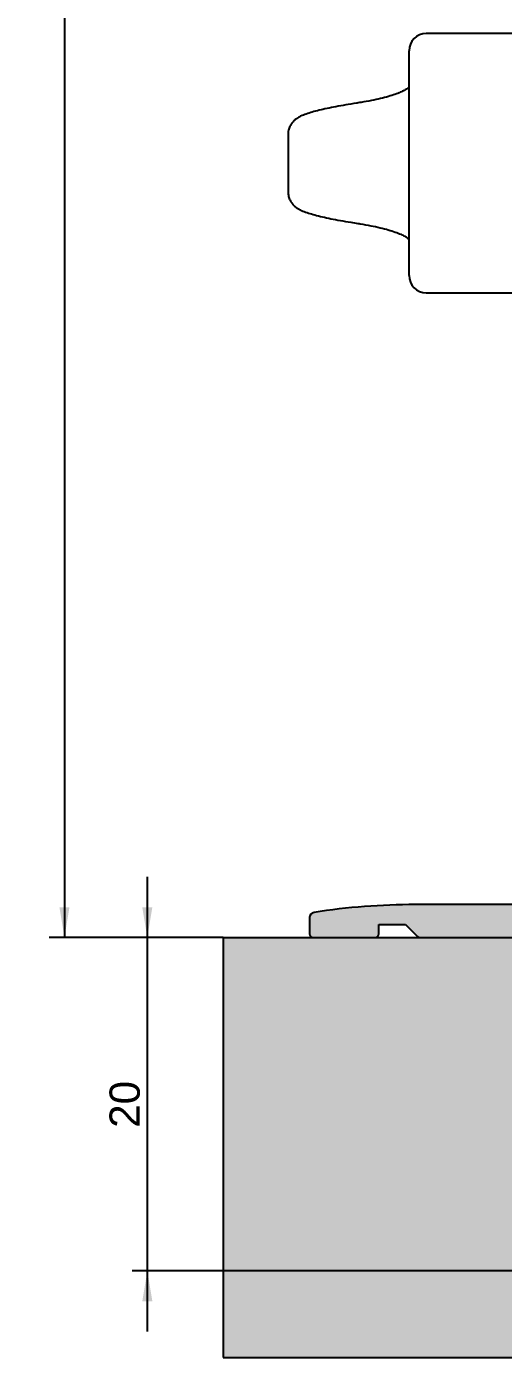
# Model space of a CAD drawing. Header units: millimetres. Extents: x -152 to 557, y 15 to 288.
# Drawn here: x 19.8 to 47.4, y 18.8 to 95.8 of the extents above; entities that cross this region are included whole.
import ezdxf
from ezdxf.enums import TextEntityAlignment as Align

# ---------------------------------------------------------------- set-up
doc = ezdxf.new("R2010")
doc.units = ezdxf.units.MM
doc.layers.add('Default', color=7, linetype='Continuous')
doc.layers.add('DV1_Default', color=7, linetype='Continuous')
doc.styles.add('SEACAD_Arial', font='arial.ttf')
doc.dimstyles.new('ISO', dxfattribs={"dimtxt": 1.75, "dimasz": 1.75, "dimexe": 0.875, "dimexo": 0, "dimgap": 0.4375, "dimtad": 1, "dimtxsty": 'SEACAD_Arial', "dimblk1": '_SE_FILLED', "dimblk2": '_SE_FILLED', "dimsah": 1, "dimcen": 0.875, "dimadec": 0, "dimazin": 0, "dimtfac": 0.5, "dimtdec": 3, "dimtmove": 0, "dimatfit": 3, "dimfxl": 1, "dimarcsym": 0})

# ---------------------------------------------------------------- blocks, each defined once
blk = doc.blocks.new('SE')
at = {"layer": 'DV1_Default', "linetype": 'Continuous'}
h = blk.add_hatch(color=7, dxfattribs=at)
edge = h.paths.add_edge_path()
edge.add_line((65.07547479923367, 25.1853045314073), (65.07547479922702, 28.53530453140729))
edge.add_line((65.07547479922702, 28.53530453140729), (85.27547479924395, 28.53530453144739))
edge.add_line((85.27547479924395, 28.53530453144739), (85.27547479925059, 25.18530453144741))
edge.add_line((85.27547479925059, 25.18530453144741), (82.47547479924046, 25.18530453144182))
edge.add_arc((82.47547479924107, 24.88530453144186), 0.299999999999967, 90.000000000114, 180.0000000001167)
edge.add_line((82.1754747992411, 24.88530453144125), (82.17547479924266, 24.08530453144123))
edge.add_arc((82.47547479924266, 24.08530453144184), 0.2999999999999952, 180.000000000116, 270.000000000114)
edge.add_line((82.47547479924323, 23.78530453144184), (89.8754747992032, 23.78530453145651))
edge.add_arc((89.87547479920264, 24.08530453145652), 0.2999999999999947, 270.000000000114, 360)
edge.add_line((90.17547479920263, 24.08530453145652), (90.17547479920106, 24.88530453145712))
edge.add_arc((89.87547479920103, 24.88530453145654), 0.2999999999999952, 1.119555e-10, 90.000000000114)
edge.add_line((89.87547479920043, 25.18530453145654), (87.07547479926086, 25.18530453145095))
edge.add_line((87.07547479926086, 25.18530453145095), (87.07547479925421, 28.53530453145095))
edge.add_line((87.07547479925422, 28.53530453145095), (107.2754747991333, 28.53530453149105))
edge.add_line((107.2754747991333, 28.53530453149105), (107.27547479914, 25.18530453149105))
edge.add_line((107.27547479914, 25.18530453149105), (104.4754747992004, 25.18530453148549))
edge.add_arc((104.475474799201, 24.88530453148548), 0.299999999999967, 90.00000000010857, 180.0000000001113)
edge.add_line((104.175474799201, 24.88530453148491), (104.1754747992026, 24.08530453148489))
edge.add_arc((104.4754747992026, 24.08530453148547), 0.299999999999967, 180.0000000001113, 270.0000000001112)
edge.add_line((104.4754747992032, 23.7853045314855), (111.875474799147, 23.78530453150015))
edge.add_arc((111.8754747991464, 24.08530453150015), 0.2999999999999947, 270.0000000001058, 360)
edge.add_line((112.1754747991464, 24.08530453150015), (112.1754747991448, 24.88530453150078))
edge.add_arc((111.8754747991448, 24.88530453150018), 0.2999999999999947, 1.167052e-10, 90.000000000114)
edge.add_line((111.8754747991442, 25.18530453150017), (109.0754747991442, 25.18530453149459))
edge.add_line((109.0754747991442, 25.18530453149459), (109.0754747991379, 28.33530453149458))
edge.add_arc((109.275474799138, 28.33530453149501), 0.2000000000000335, 90.00000000011812, 180.0000000001232, ccw=False)
edge.add_line((109.2754747991376, 28.53530453149504), (116.302642719261, 28.53530453150895))
edge.add_arc((116.3026427192614, 28.33530453150895), 0.2000000000000057, -26.896546298622127, 90.00000000011403, ccw=False)
edge.add_arc((118.1754747993721, 27.38530453166245), 1.900000000000044, 153.1034537013717, 166.007583012356)
edge.add_arc((116.5744340353253, 27.78426376750059), 0.2500000000000258, 166.0075830123752, 225.0000000001295)
edge.add_line((116.3976573400291, 27.60748707220354), (116.71364039307, 27.29150401916409))
edge.add_arc((116.890417088365, 27.46828071446233), 0.2499999999999893, 225.0000000005199, 277.500000000551)
edge.add_line((116.9230486364224, 27.22041949911921), (116.9612077901019, 27.22544324700676))
edge.add_arc((116.9285762420442, 27.4733044623499), 0.2500000000000464, 277.5000000006316, 355.9630409673069)
edge.add_arc((118.1754747994281, 27.38530453160644), 1.000000000086781, -85.96304097280768, 175.9630409730323, ccw=False)
edge.add_arc((118.2634747301765, 26.13840597422274), 0.2500000000000543, 94.03695903292956, 172.5000000000888)
edge.add_line((118.015613514833, 26.17103752227737), (118.0105897669455, 26.13287836859816))
edge.add_arc((118.258450982289, 26.10024682054353), 0.2500000000000108, 172.5000000000911, 225.0000000002931)
edge.add_line((118.0816742869933, 25.92347012524598), (118.3976573399203, 25.60748707232021))
edge.add_arc((118.5744340352166, 25.78426376761736), 0.2500000000001058, 225.0000000001486, 283.9924169878707)
edge.add_arc((118.1754747993721, 27.38530453166245), 1.899999999999993, 283.9924169878736, 295.4566124895406)
edge.add_arc((119.0996038949143, 25.4440458124876), 0.2500000000000662, 54.00000045345081, 115.4566124895349, ccw=False)
edge.add_line((119.2465502063868, 25.64630006224436), (121.6765580745677, 23.88079603200679))
edge.add_arc((121.9704506975125, 24.2853045315202), 0.4999999999999596, 234.0000004534562, 270.0000000001123)
edge.add_line((121.9704506975135, 23.78530453152024), (123.9754747993417, 23.78530453152416))
edge.add_arc((123.9754747993413, 23.98530453152417), 0.2000000000000057, 270.000000000114, 360)
edge.add_line((124.1754747993413, 23.98530453152417), (124.1754747993369, 26.22092168132405))
edge.add_arc((123.9254747993369, 26.22092168132355), 0.2500000000000002, 1.148053e-10, 55.94420227840437)
edge.add_arc((123.2254747993389, 25.1853059216493), 1.500000000673161, 55.94420227839911, 89.92197669090254)
edge.add_line((123.2275174441641, 26.68530453152253), (123.2123619232481, 26.68530453152275))
edge.add_arc((123.2123828937783, 25.98530453183687), 0.7000000000000128, 90.0017164612568, 120.0017164612133)
edge.add_line((122.8623647329239, 26.59151182894907), (122.2637806677298, 26.24589524760109))
edge.add_line((122.2637806677298, 26.24589524760109), (121.2399768013471, 26.61849464693309))
edge.add_arc((121.3254747993356, 26.85342036357552), 0.2499999999999989, 180.0000000001148, 250.0017164612756, ccw=False)
edge.add_line((121.0754747993356, 26.85342036357502), (121.0754747993331, 28.13530453151841))
edge.add_arc((121.4754747993331, 28.1353045315192), 0.3999999999999837, 90.00000000011403, 180.0000000001135, ccw=False)
edge.add_line((121.4754747993323, 28.53530453151919), (123.6754747993323, 28.53530453152358))
edge.add_arc((123.6754747993313, 29.03530453152359), 0.5000000000000004, 270.0000000001156, 360)
edge.add_line((124.1754747993313, 29.03530453152359), (124.1754747993034, 43.08530453152454))
edge.add_line((124.1754747993034, 43.08530453152454), (129.7926320868046, 43.08530453153569))
edge.add_arc((129.7926320868042, 43.2853045315357), 0.2000000000000057, 270.0000000001221, 315.0000000001252)
edge.add_line((129.9340534430418, 43.14388317529869), (130.625474799302, 43.83530453156167))
edge.add_line((130.625474799302, 43.83530453156167), (132.1754747993019, 43.83530453156474))
edge.add_line((132.175474799302, 43.83530453156474), (132.175474799303, 43.28530453154043))
edge.add_arc((132.375474799303, 43.28530453154082), 0.199999999999978, 180.000000000116, 270.0000000001221)
edge.add_line((132.3754747993034, 43.08530453154084), (135.9754747993034, 43.08530453154795))
edge.add_arc((135.975474799303, 43.28530453154796), 0.2000000000000057, 270.0000000001221, 360)
edge.add_line((136.175474799303, 43.28530453154796), (136.1754747993012, 44.23594465688756))
edge.add_arc((135.8754747993011, 44.23594465688696), 0.3000000000000225, 1.139911e-10, 81.13962252247396)
edge.add_arc((130.0754747993749, 7.029601159407372), 37.95570337215315, 81.13962252247981, 90.00000000011354)
edge.add_line((130.0754747992997, 44.98530453156054), (122.6754747991039, 44.9853045315458))
edge.add_arc((122.6754747991048, 44.48530453154579), 0.5000000000000004, 90.000000000114, 180.0000000001189)
edge.add_line((122.1754747991048, 44.48530453154476), (122.1754747991322, 30.68530453152059))
edge.add_arc((121.9754747991322, 30.6853045315202), 0.2000000000000057, 270.00000000011397, 360, ccw=False)
edge.add_line((121.9754747991326, 30.48530453152019), (109.4254747991346, 30.4853045314953))
edge.add_arc((109.4254747991341, 30.7353045314953), 0.2500000000000002, 180.0000000001335, 270.00000000011397, ccw=False)
edge.add_line((109.1754747991341, 30.73530453149472), (109.1754747991104, 41.11447583798473))
edge.add_arc((109.4254747991103, 41.11447583798522), 0.2499999999999447, 123.74898859548011, 180.0000000001107, ccw=False)
edge.add_arc((108.1754747991078, 42.98530453140553), 2.00000000002917, 303.7489885954686, 596.2510114048446)
edge.add_arc((106.9254747991155, 41.11447583797835), 0.2499999999999798, 1.1402789823478088e-10, 56.25101140483241, ccw=False)
edge.add_line((107.1754747991155, 41.11447583797885), (107.1754747991248, 30.73530453149083))
edge.add_arc((106.9254747991248, 30.73530453149032), 0.2500000000000002, 270.00000000011073, 360, ccw=False)
edge.add_line((106.9254747991253, 30.48530453149032), (87.42547479925847, 30.48530453145164))
edge.add_arc((87.42547479925798, 30.73530453145164), 0.2500000000000002, 180.0000000002451, 270.00000000011397, ccw=False)
edge.add_line((87.17547479925798, 30.73530453145057), (87.17547479921267, 41.11447583804287))
edge.add_arc((87.42547479921261, 41.11447583804337), 0.2499999999999439, 123.7489885955307, 180.0000000001139, ccw=False)
edge.add_arc((86.17547479921787, 42.98530453144888), 2.000000000012552, 303.748988595513, 596.2510114045601)
edge.add_arc((84.92547479922558, 41.11447583804171), 0.2499999999999421, 1.1402789823478088e-10, 56.25101140456229, ccw=False)
edge.add_line((85.17547479922555, 41.1144758380422), (85.17547479923503, 30.73530453144718))
edge.add_arc((84.92547479923503, 30.73530453144668), 0.2500000000000002, 270.00000000011397, 360, ccw=False)
edge.add_line((84.92547479923553, 30.48530453144668), (65.42547479922379, 30.48530453140799))
edge.add_arc((65.4254747992233, 30.73530453140799), 0.2500000000000002, 180.0000000001303, 270.00000000011073, ccw=False)
edge.add_line((65.1754747992233, 30.73530453140742), (65.17547479920097, 41.11447583799104))
edge.add_arc((65.42547479920097, 41.11447583799152), 0.2500000000000141, 123.7489885955876, 180.0000000001107, ccw=False)
edge.add_arc((64.1754747991979, 42.98530453140553), 2.000000000024185, 303.7489885955693, 596.2510114046405)
edge.add_arc((62.92547479920171, 41.11447583798693), 0.2499999999999682, 1.1402789823478088e-10, 56.251011404631925, ccw=False)
edge.add_line((63.17547479920167, 41.11447583798743), (63.17547479922191, 30.73530453140354))
edge.add_arc((62.92547479922191, 30.73530453140304), 0.2500000000000002, 270.00000000011073, 360, ccw=False)
edge.add_line((62.92547479922239, 30.48530453140304), (50.37547479922272, 30.48530453137814))
edge.add_arc((50.37547479922232, 30.68530453137815), 0.2000000000000057, 180.000000000115, 270.00000000011397, ccw=False)
edge.add_line((50.17547479922231, 30.68530453137775), (50.17547479919489, 44.48530453140195))
edge.add_arc((49.67547479919489, 44.48530453140096), 0.5000000000000004, 1.123626e-10, 90.000000000114)
edge.add_line((49.67547479919389, 44.98530453140096), (42.27547479919973, 44.98530453138626))
edge.add_arc((42.27547479927504, 7.029601159233179), 37.9557033721531, 90.00000000011367, 98.86037747774758)
edge.add_arc((36.4754747992012, 44.23594465668977), 0.2999999999999053, 98.86037747775741, 180.0000000001126)
edge.add_line((36.1754747992013, 44.23594465668918), (36.17547479920312, 43.28530453134997))
edge.add_arc((36.37547479920312, 43.28530453135038), 0.2000000000000057, 180.000000000116, 270.0000000001079)
edge.add_line((36.3754747992035, 43.08530453135037), (39.97547479920348, 43.08530453135742))
edge.add_arc((39.97547479920308, 43.28530453135751), 0.2000000000000057, 270.000000000114, 360)
edge.add_line((40.17547479920309, 43.28530453135751), (40.175474799202, 43.83530453138222))
edge.add_line((40.175474799202, 43.83530453138222), (41.72547479920188, 43.8353045313853))
edge.add_line((41.72547479920188, 43.8353045313853), (42.41689615546486, 43.14388317512506))
edge.add_arc((42.55831751170197, 43.28530453136263), 0.2000000000000518, 225.0000000000921, 270.000000000114)
edge.add_line((42.55831751170238, 43.08530453136257), (48.17547479920347, 43.08530453137379))
edge.add_line((48.17547479920347, 43.08530453137379), (48.17547479923135, 29.03530453137379))
edge.add_arc((48.67547479923135, 29.03530453137479), 0.5000000000000004, 180.0000000001144, 270.0000000001132)
edge.add_line((48.67547479923233, 28.53530453137479), (50.87547479923237, 28.53530453137913))
edge.add_arc((50.87547479923316, 28.13530453137913), 0.3999999999999837, 1.1550582712516189e-10, 90.000000000113, ccw=False)
edge.add_line((51.27547479923314, 28.13530453137994), (51.27547479923572, 26.85342036343655))
edge.add_arc((51.02547479923566, 26.85342036343605), 0.2500000000000765, 289.99828353896913, 360, ccw=False)
edge.add_line((51.11097279722517, 26.61849464679391), (50.08716893084387, 26.2458952474579))
edge.add_line((50.08716893084387, 26.2458952474579), (49.48858486564848, 26.59151182880352))
edge.add_arc((49.13856670479641, 25.98530453168989), 0.7000000000000419, 59.99828353901233, 89.99828353897063)
edge.add_line((49.13858767532393, 26.68530453137582), (49.12343215440789, 26.68530453137548))
edge.add_arc((49.12547479923898, 25.18530592150228), 1.500000000673153, 90.07802330932277, 124.055797721826)
edge.add_arc((48.42547479923696, 26.22092168117376), 0.2500000000000375, 124.0557977218255, 180.000000000114)
edge.add_line((48.17547479923692, 26.22092168117327), (48.17547479924136, 23.98530453137382))
edge.add_arc((48.37547479924142, 23.98530453137421), 0.2000000000000057, 180.0000000001191, 270.0000000001058)
edge.add_line((48.37547479924179, 23.7853045313742), (50.38049890106996, 23.78530453137816))
edge.add_arc((50.38049890106898, 24.28530453137817), 0.5000000000000004, 270.0000000001132, 305.9999995467775)
edge.add_line((50.67439152401546, 23.88079603186594), (53.10439939218947, 25.64630006211313))
edge.add_arc((53.25134570366267, 25.44404581235699), 0.2500000000000089, 64.54338751068929, 125.9999995467586, ccw=False)
edge.add_arc((54.17547479915374, 27.38530453141489), 1.899999999872432, 244.5433875103057, 256.0075830127452)
edge.add_arc((53.77651556335901, 25.78426376748881), 0.2500000000000628, 256.0075830123666, 315.0000000000973)
edge.add_line((53.95329225865598, 25.60748707219243), (54.26927531158172, 25.92347012511938))
edge.add_arc((54.0924986162854, 26.10024682041623), 0.2499999999999279, 314.9999999999142, 367.5000000001398)
edge.add_line((54.3403598316287, 26.13287836847184), (54.33533608374105, 26.17103752215104))
edge.add_arc((54.08747486839771, 26.13840597409539), 0.2499999999999676, 7.500000000150929, 85.96304096730417)
edge.add_arc((54.17547479923472, 27.3853045313858), 1.000000000000131, 4.036959032926802, 265.96304096730756, ccw=False)
edge.add_arc((55.42237335652477, 27.47330446222787), 0.2500000000000801, 184.0369590329225, 262.4999999994649)
edge.add_line((55.38974180846743, 27.22544324688464), (55.42790096214735, 27.22041949899717))
edge.add_arc((55.46053251020388, 27.46828071434043), 0.2500000000000164, 262.4999999996485, 314.9999999997087)
edge.add_line((55.63730920549963, 27.29150401904288), (55.95329225853929, 27.60748707208375))
edge.add_arc((55.77651556324233, 27.78426376737998), 0.24999999999995, 315.0000000001174, 373.9924169878512)
edge.add_arc((54.17547479918122, 27.3853045315296), 1.900000000016846, 13.99241698792788, 26.89654629879649)
edge.add_arc((56.04830687930406, 28.33530453138941), 0.1999999999999844, 90.00000000011403, 206.8965462988543, ccw=False)
edge.add_line((56.04830687930367, 28.5353045313894), (63.07547479922643, 28.53530453140336))
edge.add_arc((63.07547479922687, 28.33530453140335), 0.2000000000000057, 1.1522161003085785e-10, 90.0000000001242, ccw=False)
edge.add_line((63.27547479922688, 28.33530453140375), (63.27547479923309, 25.18530453140373))
edge.add_line((63.27547479923309, 25.18530453140373), (60.47547479923308, 25.18530453139817))
edge.add_arc((60.47547479923367, 24.8853045313982), 0.299999999999967, 90.000000000114, 180.0000000001113)
edge.add_line((60.1754747992337, 24.88530453139762), (60.17547479923529, 24.0853045313976))
edge.add_arc((60.47547479923526, 24.08530453139818), 0.299999999999967, 180.0000000001113, 270.0000000001126)
edge.add_line((60.47547479923585, 23.78530453139821), (67.87547479924325, 23.78530453141287))
edge.add_arc((67.87547479924267, 24.08530453141286), 0.2999999999999947, 270.0000000001112, 360)
edge.add_line((68.17547479924266, 24.08530453141286), (68.1754747992411, 24.88530453141349))
edge.add_arc((67.87547479924106, 24.88530453141288), 0.3000000000000225, 1.167052e-10, 90.000000000114)
edge.add_line((67.87547479924046, 25.18530453141291), (65.07547479923366, 25.1853045314073))
blk.add_hatch(color=7, dxfattribs=at).paths.add_polyline_path([(31.17547479920352, 43.08530453133986), (31.17547479925335, 18.78530453134003), (141.1754747993515, 18.78530453155833), (141.1754747993034, 43.08530453155827), (124.1754747993034, 43.08530453152454), (124.1754747993418, 23.78530453152455), (48.17547479924175, 23.78530453137379), (48.17547479920347, 43.08530453137379)])
at = {"layer": 'DV1_Default', "color": 7, "linetype": 'Continuous'}
for p, q in [((53.9254747991, 95.3853045315), (42.9254747991, 95.3853045315)), ((41.9254747991, 81.3853045315), (41.9254747991, 94.3853045315)), ((34.9254747991, 89.557793437), (34.9254747991, 86.2100737618)), ((42.9254747991, 80.3853045315), (53.9254747991, 80.3853045315)), ((49.6754747992, 44.9853045314), (42.2754747992, 44.9853045314)), ((36.1754747992, 44.2359446567), (36.1754747992, 43.2853045313)), ((40.1754747992, 43.2853045314), (40.1754747992, 43.83530453140001)), ((40.1754747992, 43.83530453140001), (41.7254747992, 43.83530453140001)), ((41.7254747992, 43.83530453140001), (42.41689615550001, 43.1438831751)), ((31.1754747992, 43.0853045313), (31.1754747993, 18.7853045313)), ((31.1754747992, 43.0853045313), (48.1754747992, 43.08530453140001)), ((36.3754747992, 43.08530453140001), (39.9754747992, 43.08530453140001)), ((31.1754747993, 18.7853045313), (141.1754747994, 18.7853045316))]:
    blk.add_line(p, q, dxfattribs=at)
for centre, radius, start, end in [((42.9254747991, 94.3853045315), 1.000000000000001, 90, 180), ((42.9254747991, 81.3853045315), 1.000000000000001, 180, 270), ((42.2754747993, 7.029601159199999), 37.9557033721531, 90.00000000009999, 98.8603774777), ((36.4754747992, 44.2359446567), 0.2999999999999053, 98.86037747779999, 180.0000000001), ((36.3754747992, 43.2853045314), 0.2000000000000057, 180.0000000001, 270.0000000001), ((39.9754747992, 43.2853045314), 0.2000000000000057, 270.0000000001, 0), ((42.5583175117, 43.2853045314), 0.2000000000000518, 225.0000000001, 270.0000000001)]:
    blk.add_arc(centre, radius, start, end, dxfattribs=at)
for centre, major_axis, ratio, start_param, end_param in [((39.1319403914, 90.38209591649999), (0.1490878957238692, -0.9888239476012473), 0.702477413, 3.132853037495666, 3.160451466002788), ((39.1319403914, 85.3862540093), (0.1490017270691021, 0.9888369356624016), 0.7024820866, 3.123241745082008, 3.153476318229924)]:
    blk.add_ellipse(centre, major_axis=major_axis, ratio=ratio, start_param=start_param, end_param=end_param, dxfattribs=at)
for points, knots in [([(41.93798933882635, 92.30856558437658), (41.93212092499225, 92.30057036910648), (41.90787299074554, 92.2712096360867), (41.81603343890832, 92.19566086143921), (41.65720762554423, 92.09659279495727), (41.42557660387723, 91.98329896576288), (41.1192788314552, 91.86277426651866), (40.73726685926017, 91.74046209343676), (40.27979887102406, 91.62000305820091), (39.75337971271663, 91.50693665706793), (39.29791915453757, 91.42264156301195), (39.0355136092065, 91.3846744994173), (38.96838917752647, 91.37500458110658)], [0, 0, 0, 0, 0.1024270425583844, 0.195634400569765, 0.2940699455245001, 0.396035652484694, 0.5026414562996913, 0.6137594232600059, 0.7287236107361195, 0.8466292505099678, 0.9665117758210708, 1, 1, 1, 1]), ([(38.98877686617027, 91.37148854863716), (38.94938733434469, 91.3658409309638), (38.70381977024229, 91.33059040245304), (38.25099854536322, 91.25495909786585), (37.68513936765873, 91.15285090761259), (37.17123221422317, 91.04789823370145), (36.71492304613008, 90.94282009826723), (36.314969302395, 90.83713475359959), (35.96256571127329, 90.72664296780516), (35.69491801794771, 90.62147747706116), (35.48222473158432, 90.50874360882268), (35.3177086844068, 90.38788089439535), (35.18351245490832, 90.25663385266813), (35.05530320636058, 90.07746485762897), (34.96495356989188, 89.85484290282578), (34.92135414608795, 89.66304896343256), (34.9333344448348, 89.5680186795901), (34.93528220019446, 89.55279584582493)], [0, 0, 0, 0, 0.0158904916039842, 0.1155243742840699, 0.2159124346529827, 0.317072861930811, 0.4191697746600687, 0.5227533482517664, 0.6294541437843301, 0.7446665057375061, 0.8182934612136583, 0.8571264042318789, 0.8929509277388388, 0.926969692596998, 0.9607111495051526, 0.9945966540114266, 1, 1, 1, 1]), ([(34.93953438628807, 86.2077636641894), (34.93690643099649, 86.16241979044511), (34.93069727880086, 86.04312833699541), (34.98877003246346, 85.83910426512304), (35.0880617386007, 85.63893783172638), (35.21011699575784, 85.48279895636648), (35.33699575104126, 85.36463543496471), (35.46847273888464, 85.27068677814258), (35.61663868223805, 85.18698262731128), (35.82010517231417, 85.09516935762252), (36.09202491669471, 84.99831185151955), (36.46552431824575, 84.88915714281049), (36.89738578995731, 84.78144665767184), (37.39752597840253, 84.67246348177203), (37.9451338653291, 84.56699535488426), (38.48872841502343, 84.47250905664106), (38.83098339873266, 84.42101470775043), (38.99128750684125, 84.39701659105394)], [0, 0, 0, 0, 0.015966252048318, 0.0493705803047715, 0.0812495927774572, 0.1131510167455586, 0.1469123474327282, 0.1854753021635728, 0.2336746215462181, 0.3007181114813195, 0.411655663016147, 0.5149700622485199, 0.6244771756240528, 0.7290393989998448, 0.8317058311006034, 0.9334329815356518, 1, 1, 1, 1]), ([(38.9695771510988, 84.39355779250417), (39.01849568145715, 84.38658111983244), (39.2686105985108, 84.35079731023234), (39.71760882809559, 84.26845637308408), (40.25974123937236, 84.15353976605645), (40.73652617462628, 84.02871030793165), (41.13784998772237, 83.8998266782687), (41.45892156823589, 83.77132671745802), (41.69588886760418, 83.65109867833651), (41.84960870711829, 83.54887702178631), (41.90371884777554, 83.49923558559118), (41.92085669977681, 83.48087890457595), (41.92304216068563, 83.47847334592504)], [0, 0, 0, 0, 0.0256668025891925, 0.1533010397409582, 0.2806316792122317, 0.4066655287427175, 0.5303455686385565, 0.6505555619666941, 0.7662772343912784, 0.8768982641574496, 0.9828040763551034, 1, 1, 1, 1])]:
    blk.add_open_spline(points, degree=3, knots=knots, dxfattribs=at)
blk = doc.blocks.new('DMBLK4')
at = {"layer": 'Default', "linetype": 'Continuous', "transparency": 16777216}
for points in [[(26.49401823676144, 44.83530458535656), (26.78568491243089, 43.08530453133986), (27.07735158810034, 44.83530458535656)], [(26.49401823676144, 22.03530447735708), (27.07735158810034, 22.03530447735708), (26.78568491243089, 23.78530453137379)]]:
    blk.add_hatch(color=7, dxfattribs=at).paths.add_polyline_path(points)
at = {"layer": 'Default', "color": 7, "linetype": 'Continuous', "transparency": 16777216}
for p, q in [((26.7856849124, 46.58530463939999), (26.7856849124, 20.2853041469)), ((31.1754747992, 43.0853045313), (25.9106848854, 43.0853045313)), ((48.1754747992, 23.7853045314), (25.9106848854, 23.7853045314))]:
    blk.add_line(p, q, dxfattribs=at)
at = {"layer": 'Default', "color": 7, "linetype": 'Continuous', "transparency": 16777216, "style": 'SEACAD_Arial'}
blk.add_text('20', height=1.75, rotation=90, dxfattribs=at).set_placement((24.5981849124, 32.0657389429), align=Align.TOP_LEFT)
blk = doc.blocks.new('_SE_FILLED')
at = {"color": 0}
blk.add_line((0, 0), (-1, 0), dxfattribs=at)
blk.add_solid([(0, 0), (-1, -0.1665), (-1, 0.1665), (0, 0)], dxfattribs=at)
blk = doc.blocks.new('DMBLK6')
at = {"layer": 'Default', "linetype": 'Continuous', "transparency": 16777216}
for points in [[(21.69975029873964, 275.8353775859736), (22.28308365007855, 275.8353775859736), (21.99141697440909, 277.5853776399903)], [(21.69975029873964, 44.83529734694586), (21.99141697440909, 43.08529729292914), (22.28308365007855, 44.83529734694586)]]:
    blk.add_hatch(color=7, dxfattribs=at).paths.add_polyline_path(points)
at = {"layer": 'Default', "color": 7, "linetype": 'Continuous', "transparency": 16777216}
for p, q in [((31.1754747987, 277.58537764), (21.1164169474, 277.58537764)), ((21.9914169744, 277.58537764), (21.9914169744, 43.0852972929)), ((31.1754747992, 43.0853045313), (21.1164169474, 43.0853045313))]:
    blk.add_line(p, q, dxfattribs=at)
at = {"layer": 'Default', "color": 7, "linetype": 'Continuous', "transparency": 16777216, "style": 'SEACAD_Arial'}
blk.add_text('H', height=1.75, rotation=90, dxfattribs=at).set_placement((19.8039169744, 158.8478374665), align=Align.TOP_LEFT)
blk = doc.blocks.new('DMBLK8')
at = {"layer": 'Default', "linetype": 'Continuous', "transparency": 16777216}
for points in [[(53.52547474508614, 108.2495791224906), (53.52547474508614, 107.6662457711517), (55.27547479910284, 107.9579124468212)], [(74.82547485178294, 108.2495791224906), (73.07547479776622, 107.9579124468212), (74.82547485178294, 107.6662457711517)]]:
    blk.add_hatch(color=7, dxfattribs=at).paths.add_polyline_path(points)
at = {"layer": 'Default', "color": 7, "linetype": 'Continuous', "transparency": 16777216}
for p, q in [((55.2754747991, 93.8279070194), (55.2754747991, 108.8329124738)), ((73.0754747978, 93.8273638728), (73.0754747978, 108.8329124738)), ((76.5754749058, 107.9579124468), (45.58442681939999, 107.9579124468))]:
    blk.add_line(p, q, dxfattribs=at)
at = {"layer": 'Default', "color": 7, "linetype": 'Continuous', "transparency": 16777216, "style": 'SEACAD_Arial'}
blk.add_text('18', height=1.75, dxfattribs=at).set_placement((46.1969262199, 110.1454124468), align=Align.TOP_LEFT)

msp = doc.modelspace()

# ---------------------------------------------------------------- block references
at = {"layer": 'Default'}
msp.add_blockref('SE', (0, 0), dxfattribs=at)

# ---------------------------------------------------------------- dimensions: what is measured, and where the dimension line sits
at = {"layer": 'Default', "color": 7, "linetype": 'Continuous'}
dim = msp.add_linear_dim(base=(21.9914169744, 277.58537764), p1=(31.1754747987, 277.58537764), p2=(31.1754747992, 43.0853045313), angle=270.00000000012216, text='\\A1;H {}', dimstyle='ISO', dxfattribs=at)
dim.commit()
dim.dimension.update_dxf_attribs({"geometry": 'DMBLK6', "text_midpoint": (21.9914169744, 160.3353374665), "dimtype": 161})
dim = msp.add_linear_dim(base=(55.2754747991, 107.9579124468), p1=(73.0754747978, 93.8273638728), p2=(55.2754747991, 93.8279070194), text='\\A1;<>', dimstyle='ISO', override={"dimdec": 0}, dxfattribs=at)
dim.commit()
dim.dimension.update_dxf_attribs({"geometry": 'DMBLK8', "text_midpoint": (49.5485566547, 107.9579124468), "dimtype": 160})
dim = msp.add_linear_dim(base=(26.7856849124, 23.7853045314), p1=(31.1754747992, 43.0853045313), p2=(48.1754747992, 23.7853045314), angle=90, text='\\A1;<>', dimstyle='ISO', override={"dimdec": 0, "dimrnd": 10, "dimtdec": 4}, dxfattribs=at)
dim.commit()
dim.dimension.update_dxf_attribs({"geometry": 'DMBLK4', "text_midpoint": (26.7856849124, 33.4353041603), "dimtype": 160})

doc.saveas('drawing.dxf')
